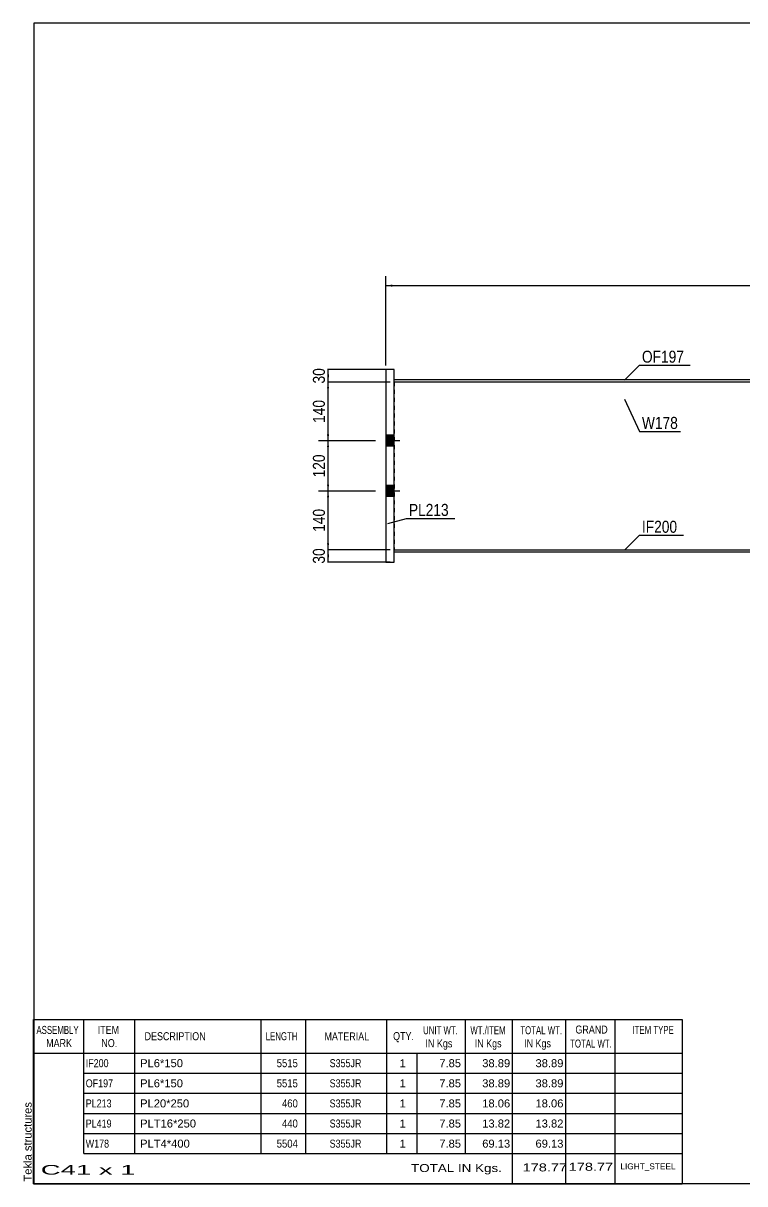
# Model space of a CAD drawing. Header units: millimetres. Extents: x -364 to 39, y -176 to 126.
# Drawn here: x -363.8 to -191.5, y -151.4 to 125.7 of the extents above; entities that cross this region are included whole.
import ezdxf

# ---------------------------------------------------------------- set-up
doc = ezdxf.new("R2010")
doc.units = ezdxf.units.MM
doc.linetypes.add('DXK_LINE_DOT1', pattern=[1.8814, 0.9407, -0.9407])
doc.styles.add('Arial', font='ARIAL.TTF', dxfattribs={"height": 0.2})
doc.styles.add('Arial Narrow', font='ARIALN.TTF', dxfattribs={"height": 0.2})

# ---------------------------------------------------------------- blocks, each defined once
blk = doc.blocks.new('Unknown-624481023-1632')
at = {"color": 5, "linetype": 'Continuous'}
for p, q in [((38.7, 125.67), (-361.3, 125.67)), ((-361.3, 125.67), (-361.3, -151.33)), ((38.7, -151.33), (38.7, 125.67)), ((-361.3, -151.33), (38.7, -151.33))]:
    blk.add_line(p, q, dxfattribs=at)
at = {"color": 174, "linetype": 'Continuous', "style": 'Arial'}
blk.add_text('Tekla structures', height=1.9102, rotation=90, dxfattribs=at).set_placement((-361.8, -150.83))
blk = doc.blocks.new('Part-624481023-1259 - 1212')
at = {"color": 2, "linetype": 'Continuous'}
for p, q in [((-275.18, 40.6), (-165.18, 40.6)), ((-165.18, 40), (-275.18, 40)), ((-165.08, 40.6), (-54.55, 40.6)), ((-54.55, 40), (-165.08, 40))]:
    blk.add_line(p, q, dxfattribs=at)
at = {"color": 7, "linetype": 'DXK_LINE_DOT1'}
for p, q in [((-275.18, 40), (-275.18, 40.6)), ((-51.67, 40.6), (-54.55, 40.6)), ((-51.67, 40), (-54.55, 40)), ((-53.84, 40), (-53.84, 40.6)), ((-51.67, 40), (-51.67, 40.6))]:
    blk.add_line(p, q, dxfattribs=at)
blk = doc.blocks.new('Part-624481023-1260 - 1212')
at = {"color": 2, "linetype": 'Continuous'}
for p, q in [((-275.18, 0), (-165.18, 0)), ((-165.08, 0), (-54.55, 0)), ((-165.18, -0.6), (-275.18, -0.6)), ((-54.55, -0.6), (-165.08, -0.6))]:
    blk.add_line(p, q, dxfattribs=at)
at = {"color": 7, "linetype": 'DXK_LINE_DOT1'}
for p, q in [((-275.18, -0.6), (-275.18, 0)), ((-51.67, 0), (-54.55, 0)), ((-53.84, -0.6), (-53.84, 0)), ((-51.67, -0.6), (-51.67, 0)), ((-51.67, -0.6), (-54.55, -0.6))]:
    blk.add_line(p, q, dxfattribs=at)
blk = doc.blocks.new('Bolt-624481023-1269 - 1212')
at = {"linetype": 'Continuous'}
for points in [[(-277.18, 27.3), (-277.18, 24.7), (-275.18, 24.7), (-275.18, 27.3)], [(-277.18, 27.3), (-277.18, 24.7), (-275.18, 24.7), (-275.18, 27.3)], [(-277.18, 15.3), (-277.18, 12.7), (-275.18, 12.7), (-275.18, 15.3)], [(-277.18, 15.3), (-277.18, 12.7), (-275.18, 12.7), (-275.18, 15.3)]]:
    blk.add_hatch(color=3, dxfattribs=at).paths.add_polyline_path(points)
at = {"color": 3, "linetype": 'Continuous'}
for p, q in [((-275.18, 27.3), (-277.18, 27.3)), ((-275.18, 27.3), (-277.18, 27.3)), ((-273.88, 26), (-277.18, 26)), ((-273.88, 26), (-277.18, 26)), ((-275.18, 24.7), (-277.18, 24.7)), ((-275.18, 24.7), (-277.18, 24.7)), ((-275.18, 15.3), (-277.18, 15.3)), ((-275.18, 15.3), (-277.18, 15.3)), ((-273.88, 14), (-277.18, 14)), ((-273.88, 14), (-277.18, 14)), ((-275.18, 12.7), (-277.18, 12.7)), ((-275.18, 12.7), (-277.18, 12.7))]:
    blk.add_line(p, q, dxfattribs=at)
blk = doc.blocks.new('Part-624481023-1264 - 1212')
at = {"color": 2, "linetype": 'Continuous'}
for p, q in [((-275.18, 43), (-277.18, 43)), ((-277.18, 43), (-277.18, -3)), ((-275.18, -3), (-275.18, 43)), ((-277.18, -3), (-275.18, -3))]:
    blk.add_line(p, q, dxfattribs=at)
blk = doc.blocks.new('Part-624481023-1265 - 1212')
at = {"color": 7, "linetype": 'DXK_LINE_DOT1'}
for p, q in [((-165.18, 40), (-275.18, 40)), ((-275.18, 40), (-275.18, 0)), ((-54.55, 40), (-165.08, 40)), ((-52.79, 0), (-52.79, 40)), ((-275.18, 0), (-165.18, 0)), ((-165.08, 0), (-54.55, 0))]:
    blk.add_line(p, q, dxfattribs=at)
blk = doc.blocks.new('StraightDimension-624481023-1699 - 1212')
at = {"linetype": 'Continuous'}
for points in [[(-291.25, 38.5), (-291, 40), (-290.75, 38.5)], [(-290.75, 27.5), (-291, 26), (-291.25, 27.5)]]:
    blk.add_hatch(color=7, dxfattribs=at).paths.add_polyline_path(points)
at = {"color": 7, "linetype": 'Continuous'}
for p, q in [((-276.18, 40), (-293.25, 40)), ((-291, 26), (-291, 40)), ((-279.68, 26), (-293.25, 26))]:
    blk.add_line(p, q, dxfattribs=at)
at = {"color": 0}
blk.add_wipeout([(-291.15, 36.34), (-295.35, 36.34), (-295.35, 29.66), (-291.15, 29.66)], dxfattribs=at)
at = {"color": 3, "style": 'Arial Narrow'}
blk.add_text('140', height=2.863, rotation=90.0002, dxfattribs=at).set_placement((-291.75, 30.26))
blk = doc.blocks.new('StraightDimension-624481023-1698 - 1212')
at = {"linetype": 'Continuous'}
for points in [[(-291.25, 41.5), (-291, 43), (-290.75, 41.5)], [(-290.75, 41.5), (-291, 40), (-291.25, 41.5)]]:
    blk.add_hatch(color=7, dxfattribs=at).paths.add_polyline_path(points)
at = {"color": 7, "linetype": 'Continuous'}
for p, q in [((-276.18, 43), (-293.25, 43)), ((-291, 40), (-291, 43)), ((-276.18, 40), (-293.25, 40))]:
    blk.add_line(p, q, dxfattribs=at)
at = {"color": 0}
blk.add_wipeout([(-291.15, 43.93), (-295.35, 43.93), (-295.35, 39.07), (-291.15, 39.07)], dxfattribs=at)
at = {"color": 3, "style": 'Arial Narrow'}
blk.add_text('30', height=2.863, rotation=90.0002, dxfattribs=at).set_placement((-291.75, 39.67))
blk = doc.blocks.new('StraightDimension-624481023-1700 - 1212')
at = {"linetype": 'Continuous'}
for points in [[(-291.25, 24.5), (-291, 26), (-290.75, 24.5)], [(-290.75, 15.5), (-291, 14), (-291.25, 15.5)]]:
    blk.add_hatch(color=7, dxfattribs=at).paths.add_polyline_path(points)
at = {"color": 7, "linetype": 'Continuous'}
for p, q in [((-279.68, 26), (-293.25, 26)), ((-291, 14), (-291, 26)), ((-279.68, 14), (-293.25, 14))]:
    blk.add_line(p, q, dxfattribs=at)
at = {"color": 0}
blk.add_wipeout([(-291.15, 23.34), (-295.35, 23.34), (-295.35, 16.66), (-291.15, 16.66)], dxfattribs=at)
at = {"color": 3, "style": 'Arial Narrow'}
blk.add_text('120', height=2.863, rotation=90.0002, dxfattribs=at).set_placement((-291.75, 17.26))
blk = doc.blocks.new('StraightDimension-624481023-1701 - 1212')
at = {"linetype": 'Continuous'}
for points in [[(-291.25, 12.5), (-291, 14), (-290.75, 12.5)], [(-290.75, 1.5), (-291, 0), (-291.25, 1.5)]]:
    blk.add_hatch(color=7, dxfattribs=at).paths.add_polyline_path(points)
at = {"color": 7, "linetype": 'Continuous'}
for p, q in [((-279.68, 14), (-293.25, 14)), ((-291, 0), (-291, 14)), ((-276.18, 0), (-293.25, 0))]:
    blk.add_line(p, q, dxfattribs=at)
at = {"color": 0}
blk.add_wipeout([(-291.15, 10.34), (-295.35, 10.34), (-295.35, 3.66), (-291.15, 3.66)], dxfattribs=at)
at = {"color": 3, "style": 'Arial Narrow'}
blk.add_text('140', height=2.863, rotation=90.0002, dxfattribs=at).set_placement((-291.75, 4.26))
blk = doc.blocks.new('StraightDimension-624481023-1702 - 1212')
at = {"linetype": 'Continuous'}
for points in [[(-291.25, -1.5), (-291, 0), (-290.75, -1.5)], [(-290.75, -1.5), (-291, -3), (-291.25, -1.5)]]:
    blk.add_hatch(color=7, dxfattribs=at).paths.add_polyline_path(points)
at = {"color": 7, "linetype": 'Continuous'}
for p, q in [((-276.18, 0), (-293.25, 0)), ((-291, -3), (-291, 0)), ((-276.18, -3), (-293.25, -3))]:
    blk.add_line(p, q, dxfattribs=at)
at = {"color": 0}
blk.add_wipeout([(-291.15, 0.93), (-295.35, 0.93), (-295.35, -3.93), (-291.15, -3.93)], dxfattribs=at)
at = {"color": 3, "style": 'Arial Narrow'}
blk.add_text('30', height=2.863, rotation=90.0002, dxfattribs=at).set_placement((-291.75, -3.33))
blk = doc.blocks.new('StraightDimension-624481023-1747 - 1212')
at = {"linetype": 'Continuous'}
for points in [[(-275.68, 62.78), (-277.18, 63.03), (-275.68, 63.28)], [(-50.89, 63.28), (-49.39, 63.03), (-50.89, 62.78)]]:
    blk.add_hatch(color=7, dxfattribs=at).paths.add_polyline_path(points)
at = {"color": 7, "linetype": 'Continuous'}
for p, q in [((-277.18, 44), (-277.18, 65.28)), ((-49.39, 43), (-49.39, 65.28)), ((-277.18, 63.03), (-49.39, 63.03))]:
    blk.add_line(p, q, dxfattribs=at)
at = {"color": 0}
blk.add_wipeout([(-159.03, 63.18), (-159.03, 67.38), (-167.54, 67.38), (-167.54, 63.18)], dxfattribs=at)
at = {"color": 3, "style": 'Arial Narrow'}
blk.add_text('5558', height=2.863, dxfattribs=at).set_placement((-166.94, 63.78))
blk = doc.blocks.new('CBS_BOM-624481023-2891')
at = {"color": 7, "linetype": 'Continuous'}
for p, q in [((-361.34, -120.16), (-361.34, -112.16)), ((-361.33, -112.16), (-206.41, -112.16)), ((-349.34, -120.16), (-349.34, -112.16)), ((-337.15, -120.16), (-337.15, -112.16)), ((-306.98, -120.16), (-306.98, -112.16)), ((-296.3, -120.16), (-296.3, -112.16)), ((-276.98, -120.16), (-276.98, -112.16)), ((-258.18, -120.16), (-258.18, -112.16)), ((-246.97, -120.16), (-246.97, -112.16)), ((-234.19, -120.16), (-234.19, -112.16)), ((-222.44, -120.16), (-222.44, -112.16)), ((-206.41, -112.17), (-206.42, -120.15)), ((-361.34, -120.16), (-206.41, -120.16)), ((-361.34, -124.96), (-361.34, -120.16)), ((-349.34, -124.96), (-349.34, -120.16)), ((-337.15, -124.96), (-337.15, -120.16)), ((-306.98, -124.96), (-306.98, -120.16)), ((-296.3, -124.96), (-296.3, -120.16)), ((-276.98, -124.96), (-276.98, -120.16)), ((-269.72, -124.96), (-269.72, -120.16)), ((-258.18, -124.96), (-258.18, -120.16)), ((-246.97, -124.96), (-246.97, -120.16)), ((-234.19, -124.96), (-234.19, -120.16)), ((-222.42, -124.96), (-222.42, -120.16)), ((-206.41, -120.17), (-206.41, -124.96)), ((-361.34, -129.76), (-361.34, -124.96)), ((-349.34, -124.96), (-206.41, -124.96)), ((-349.34, -129.76), (-349.34, -124.96)), ((-337.15, -129.76), (-337.15, -124.96)), ((-306.98, -129.76), (-306.98, -124.96)), ((-296.3, -129.76), (-296.3, -124.96)), ((-276.98, -129.76), (-276.98, -124.96)), ((-269.72, -129.76), (-269.72, -124.96)), ((-258.18, -129.76), (-258.18, -124.96)), ((-246.97, -129.76), (-246.97, -124.96)), ((-234.19, -129.76), (-234.19, -124.96)), ((-222.42, -129.76), (-222.42, -124.96)), ((-206.41, -124.97), (-206.41, -129.76)), ((-361.34, -134.56), (-361.34, -129.76)), ((-349.34, -129.76), (-206.41, -129.76)), ((-349.34, -134.56), (-349.34, -129.76)), ((-337.15, -134.56), (-337.15, -129.76)), ((-306.98, -134.56), (-306.98, -129.76)), ((-296.3, -134.56), (-296.3, -129.76)), ((-276.98, -134.56), (-276.98, -129.76)), ((-269.72, -134.56), (-269.72, -129.76)), ((-258.18, -134.56), (-258.18, -129.76)), ((-246.97, -134.56), (-246.97, -129.76)), ((-234.19, -134.56), (-234.19, -129.76)), ((-222.42, -134.56), (-222.42, -129.76)), ((-206.41, -129.77), (-206.41, -134.56)), ((-361.34, -139.36), (-361.34, -134.56)), ((-349.34, -134.56), (-206.41, -134.56)), ((-349.34, -139.36), (-349.34, -134.56)), ((-337.15, -139.36), (-337.15, -134.56)), ((-306.98, -139.36), (-306.98, -134.56)), ((-296.3, -139.36), (-296.3, -134.56)), ((-276.98, -139.36), (-276.98, -134.56)), ((-269.72, -139.36), (-269.72, -134.56)), ((-258.18, -139.36), (-258.18, -134.56)), ((-246.97, -139.36), (-246.97, -134.56)), ((-234.19, -139.36), (-234.19, -134.56)), ((-222.42, -139.36), (-222.42, -134.56)), ((-206.41, -134.57), (-206.41, -139.36)), ((-361.34, -144.16), (-361.34, -139.36)), ((-349.34, -139.36), (-206.41, -139.36)), ((-349.34, -144.16), (-349.34, -139.36)), ((-337.15, -144.16), (-337.15, -139.36)), ((-306.98, -144.16), (-306.98, -139.36)), ((-296.3, -144.16), (-296.3, -139.36)), ((-276.98, -144.16), (-276.98, -139.36)), ((-269.72, -144.16), (-269.72, -139.36)), ((-258.18, -144.16), (-258.18, -139.36)), ((-246.97, -144.16), (-246.97, -139.36)), ((-234.19, -144.16), (-234.19, -139.36)), ((-222.42, -144.16), (-222.42, -139.36)), ((-206.41, -139.37), (-206.41, -144.16)), ((-361.34, -151.36), (-361.34, -144.18)), ((-349.34, -144.16), (-206.41, -144.16)), ((-246.97, -151.36), (-246.97, -144.18)), ((-234.19, -151.36), (-234.19, -144.18)), ((-222.38, -151.36), (-222.38, -144.18)), ((-206.41, -144.16), (-206.41, -151.36)), ((-361.34, -151.36), (-206.41, -151.36))]:
    blk.add_line(p, q, dxfattribs=at)
at = {"color": 3, "linetype": 'Continuous', "style": 'Arial'}
for s, height, width, p in [('GRAND', 1.91, 0.8, (-231.91, -115.5)), ('ASSEMBLY', 1.91, 0.7, (-360.65, -115.59)), ('ITEM', 1.91, 0.8, (-346.01, -115.59)), ('DESCRIPTION', 1.9102, 0.8, (-334.82, -117.09)), ('LENGTH', 1.91, 0.7, (-305.88, -117.09)), ('MATERIAL', 1.91, 0.8, (-291.85, -117.14)), ('QTY.', 1.91, 0.8, (-275.46, -117.06)), ('UNIT WT.', 1.91, 0.7, (-268.29, -115.66)), ('WT./ITEM', 1.91, 0.7, (-257, -115.66)), ('TOTAL WT.', 1.91, 0.7, (-245.07, -115.66)), ('ITEM TYPE', 1.91, 0.7, (-218.28, -115.58)), ('MARK', 1.91, 0.8, (-358.33, -118.73)), ('NO.', 1.91, 0.8, (-345.15, -118.73)), ('IN Kgs', 1.91, 0.8, (-267.72, -118.8)), ('IN Kgs', 1.91, 0.8, (-255.96, -118.8)), ('IN Kgs', 1.91, 0.8, (-244.17, -118.8)), ('TOTAL WT.', 1.91, 0.7, (-233.17, -118.84))]:
    blk.add_text(s, height=height, dxfattribs=dict(at, width=width)).set_placement(p)
at = {"color": 7, "linetype": 'Continuous', "style": 'Arial'}
for s, width, p in [('IF200', 0.8, (-348.88, -123.53)), ('5515', 0.85, (-303.26, -123.53)), ('S355JR', 0.8, (-290.62, -123.53)), ('OF197', 0.8, (-348.88, -128.33)), ('5515', 0.85, (-303.26, -128.33)), ('S355JR', 0.8, (-290.62, -128.33)), ('PL213', 0.8, (-348.88, -133.13)), ('460', 0.85, (-302, -133.13)), ('S355JR', 0.8, (-290.62, -133.13)), ('PL419', 0.8, (-348.88, -137.93)), ('440', 0.85, (-302, -137.93)), ('S355JR', 0.8, (-290.62, -137.93)), ('W178', 0.8, (-348.88, -142.73)), ('5504', 0.85, (-303.26, -142.73)), ('S355JR', 0.8, (-290.62, -142.73))]:
    blk.add_text(s, height=1.91, dxfattribs=dict(at, width=width)).set_placement(p)
for s, p in [('PL6*150', (-335.89, -123.53)), ('1', (-273.9, -123.53)), ('7.85', (-264.43, -123.53)), ('38.89', (-254.17, -123.53)), ('38.89', (-241.45, -123.53)), ('PL6*150', (-335.89, -128.33)), ('1', (-273.9, -128.33)), ('7.85', (-264.43, -128.33)), ('38.89', (-254.17, -128.33)), ('38.89', (-241.45, -128.33)), ('PL20*250', (-335.89, -133.13)), ('1', (-273.9, -133.13)), ('7.85', (-264.43, -133.13)), ('18.06', (-254.17, -133.13)), ('18.06', (-241.45, -133.13)), ('PLT16*250', (-335.89, -137.93)), ('1', (-273.9, -137.93)), ('7.85', (-264.43, -137.93)), ('13.82', (-254.17, -137.93)), ('13.82', (-241.45, -137.93)), ('PLT4*400', (-335.89, -142.73)), ('1', (-273.9, -142.73)), ('7.85', (-264.43, -142.73)), ('69.13', (-254.17, -142.73)), ('69.13', (-241.45, -142.73))]:
    blk.add_text(s, height=1.91, dxfattribs=at).set_placement(p)
at = {"color": 6, "linetype": 'Continuous', "style": 'Arial'}
for s, height, width, p in [('TOTAL IN Kgs.', 1.9102, 1.2, (-271.18, -148.56)), ('178.77', 1.91, 1.3, (-244.52, -148.41)), ('178.77', 1.91, 1.3, (-233.51, -148.25)), ('C41 x 1', 2.292, 2.05, (-359.61, -149.17))]:
    blk.add_text(s, height=height, dxfattribs=dict(at, width=width)).set_placement(p)
blk.add_text('LIGHT_STEEL', height=1.4135, dxfattribs=at).set_placement((-221.16, -147.91))
blk = doc.blocks.new('Mark-624481023-1342 - 1212')
at = {"color": 0}
blk.add_wipeout([(-205.97, 44.64), (-205.97, 47.64), (-216.02, 47.64), (-216.02, 44.64)], dxfattribs=at)
blk.add_wipeout([(-205.97, 44.64), (-205.97, 47.64), (-216.02, 47.64), (-216.02, 44.64)], dxfattribs=at)
at = {"color": 7, "linetype": 'Continuous'}
for p, q in [((-220.16, 40.5), (-216.62, 44.04)), ((-216.62, 44.04), (-204.47, 44.04))]:
    blk.add_line(p, q, dxfattribs=at)
at = {"color": 3, "style": 'Arial Narrow'}
blk.add_text('OF197', height=2.863, dxfattribs=at).set_placement((-216.02, 44.64))
blk = doc.blocks.new('Mark-624481023-1345 - 1212')
at = {"color": 0}
blk.add_wipeout([(-207.62, 4.04), (-207.62, 7.04), (-216.02, 7.04), (-216.02, 4.04)], dxfattribs=at)
blk.add_wipeout([(-207.62, 4.04), (-207.62, 7.04), (-216.02, 7.04), (-216.02, 4.04)], dxfattribs=at)
at = {"color": 7, "linetype": 'Continuous'}
for p, q in [((-220.16, -0.1), (-216.62, 3.44)), ((-216.62, 3.44), (-206.12, 3.44))]:
    blk.add_line(p, q, dxfattribs=at)
at = {"color": 3, "style": 'Arial Narrow'}
blk.add_text('IF200', height=2.863, dxfattribs=at).set_placement((-216.02, 4.04))
blk = doc.blocks.new('Mark-624481023-1351 - 1212')
at = {"color": 0}
blk.add_wipeout([(-262.18, 8.06), (-262.18, 11.06), (-271.68, 11.06), (-271.68, 8.06)], dxfattribs=at)
blk.add_wipeout([(-262.18, 8.06), (-262.18, 11.06), (-271.68, 11.06), (-271.68, 8.06)], dxfattribs=at)
at = {"color": 7, "linetype": 'Continuous'}
for p, q in [((-276.75, 6.23), (-272.28, 7.46)), ((-272.28, 7.46), (-260.68, 7.46))]:
    blk.add_line(p, q, dxfattribs=at)
at = {"color": 3, "style": 'Arial Narrow'}
blk.add_text('PL213', height=2.863, dxfattribs=at).set_placement((-271.68, 8.06))
blk = doc.blocks.new('Mark-624481023-1354 - 1212')
at = {"color": 0}
blk.add_wipeout([(-207.43, 28.83), (-207.43, 31.83), (-216.02, 31.83), (-216.02, 28.83)], dxfattribs=at)
blk.add_wipeout([(-207.43, 28.83), (-207.43, 31.83), (-216.02, 31.83), (-216.02, 28.83)], dxfattribs=at)
at = {"color": 7, "linetype": 'Continuous'}
for p, q in [((-220.16, 35.96), (-216.62, 28.23)), ((-216.62, 28.23), (-206.83, 28.23))]:
    blk.add_line(p, q, dxfattribs=at)
at = {"color": 3, "style": 'Arial Narrow'}
blk.add_text('W178', height=2.863, dxfattribs=at).set_placement((-216.02, 28.83))

msp = doc.modelspace()

# ---------------------------------------------------------------- block references
for name in ['Unknown-624481023-1632', 'Part-624481023-1264 - 1212', 'Part-624481023-1259 - 1212', 'Part-624481023-1265 - 1212', 'Bolt-624481023-1269 - 1212', 'Part-624481023-1260 - 1212', 'CBS_BOM-624481023-2891']:
    msp.add_blockref(name, (0, 0))

# ---------------------------------------------------------------- next in the draw order: block references
for name in ['StraightDimension-624481023-1699 - 1212', 'Mark-624481023-1354 - 1212', 'Mark-624481023-1345 - 1212']:
    msp.add_blockref(name, (0, 0))

# ---------------------------------------------------------------- next in the draw order: block references
for name in ['StraightDimension-624481023-1698 - 1212', 'StraightDimension-624481023-1700 - 1212']:
    msp.add_blockref(name, (0, 0))

# ---------------------------------------------------------------- next in the draw order: block references
for name in ['StraightDimension-624481023-1747 - 1212', 'StraightDimension-624481023-1701 - 1212']:
    msp.add_blockref(name, (0, 0))

# ---------------------------------------------------------------- next in the draw order: block references
for name in ['Mark-624481023-1342 - 1212', 'Mark-624481023-1351 - 1212', 'StraightDimension-624481023-1702 - 1212']:
    msp.add_blockref(name, (0, 0))

doc.saveas('drawing.dxf')
